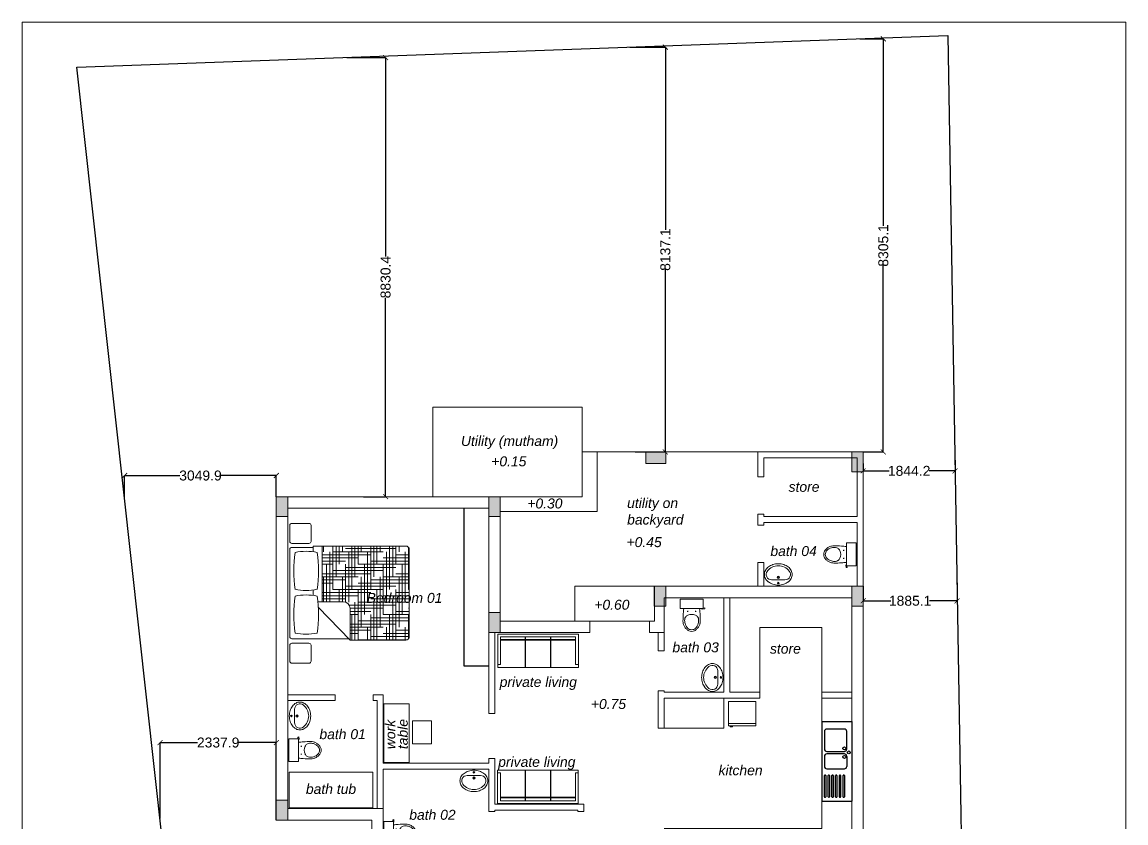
# Model space of a CAD drawing. Header units: millimetres. Extents: x 823088 to 974770, y -118861 to 5314.
# Drawn here: x 823088 to 845279, y -47681 to -31581 of the extents above; entities that cross this region are included whole.
import ezdxf

# ---------------------------------------------------------------- set-up
doc = ezdxf.new("R2010")
doc.units = ezdxf.units.MM
doc.header["$MEASUREMENT"] = 0
for name, color, linetype in [('furn', 7, 'Continuous'), ('furniture1', 177, 'Continuous'), ('KITSHEN', 44, 'Continuous'), ('OP-MOB-MOVIL', 8, 'Continuous')]:
    doc.layers.add(name, color=color, linetype=linetype)
doc.layers.add('FURNITURE', color=253, linetype='Continuous', lineweight=5)
doc.styles.get("Standard").update_dxf_attribs({"font": 'arial.ttf'})
doc.dimstyles.new('bigdim', dxfattribs={"dimtxt": 200, "dimasz": 100, "dimexe": 0.18, "dimexo": 0.0625, "dimgap": 0.09, "dimtad": 0, "dimdec": 1, "dimzin": 0, "dimdsep": 46, "dimtxsty": 'Standard', "dimblk": 'ARCHTICK', "dimblk1": 'ARCHTICK', "dimblk2": 'ARCHTICK', "dimcen": 0.09, "dimadec": 0, "dimazin": 0, "dimtfac": 1, "dimtdec": 1, "dimtofl": 0, "dimtmove": 0, "dimatfit": 3, "dimfxl": 1, "dimtolj": 1, "dimtzin": 0, "dimarcsym": 0})

# ---------------------------------------------------------------- blocks, each defined once
blk = doc.blocks.new('sofa')
at = {"layer": 'FURNITURE', "color": 251, "true_color": 0x636466}
for p, q in [((391952, 27667), (393573, 27667)), ((391952, 27463), (391952, 27667)), ((392008, 27611), (392504, 27611)), ((392008, 27052), (392008, 27611)), ((392008, 27555), (392504, 27555)), ((392008, 27542), (392504, 27542)), ((392504, 26996), (392504, 27611)), ((392504, 27611), (392511, 27611)), ((392511, 26996), (392511, 27611)), ((392511, 27611), (393014, 27611)), ((392511, 27555), (393014, 27555)), ((392511, 27542), (393014, 27542)), ((393014, 26996), (393014, 27611)), ((393014, 27611), (393021, 27611)), ((393021, 26996), (393021, 27611)), ((393517, 27611), (393021, 27611)), ((393517, 27555), (393021, 27555)), ((393517, 27542), (393021, 27542)), ((393517, 27052), (393517, 27611)), ((393573, 26996), (393573, 27667)), ((391952, 26996), (391952, 27462)), ((392008, 27052), (391952, 27052)), ((392504, 26996), (391952, 26996)), ((392504, 26996), (392511, 26996)), ((392511, 26996), (393014, 26996)), ((393014, 26996), (393021, 26996)), ((393021, 26996), (393573, 26996)), ((393517, 27052), (393573, 27052))]:
    blk.add_line(p, q, dxfattribs=at)
blk = doc.blocks.new('toilet-1')
at = {"color": 0, "linetype": 'ByBlock'}
for p, q in [((-0.23, -0.02), (-0.23, -0.212)), ((0.23, -0.02), (-0.23, -0.02)), ((-0.23, -0.212), (0.23, -0.212)), ((0.192, -0.214), (0.221, -0.225)), ((0.221, -0.225), (0.266, -0.219)), ((0.23, -0.02), (0.23, -0.212)), ((0.263, -0.2), (0.23, -0.204)), ((0.266, -0.219), (0.263, -0.2)), ((-0.089, -0.268), (-0.07, -0.268)), ((-0.079, -0.259), (-0.079, -0.278)), ((0.089, -0.268), (0.07, -0.268)), ((0.079, -0.259), (0.079, -0.278)), ((0, -0.638), (0, -0.638))]:
    blk.add_line(p, q, dxfattribs=at)
for centre, radius, start, end in [((3.527, -0.624), 3.709, 173.6925, 175.1593), ((-3.527, -0.624), 3.709, 4.8413, 6.3171), ((1.737, -0.452), 1.911, 175.7698, 180.3758), ((0.098, -0.45), 0.239, 175.8862, 195.5931), ((-0.041, -0.44), 0.0996, 145.1497, 175.881), ((-0.031, -0.446), 0.111, 113.8997, 145.1485), ((0, -0.517), 0.188, 66.0939, 113.9061), ((0.031, -0.446), 0.111, 34.8515, 66.1003), ((0.041, -0.44), 0.0996, 4.119, 34.8503), ((-0.098, -0.45), 0.239, 344.4069, 4.1138), ((-1.737, -0.452), 1.911, 359.6242, 4.2302), ((0.035, -0.463), 0.209, 180.3747, 194.3375), ((0.055, -0.458), 0.23, 194.3353, 209.622), ((0.065, -0.452), 0.241, 209.6273, 224.5489), ((0.096, -0.45), 0.237, 195.5969, 209.3771), ((0.023, -0.491), 0.153, 209.3871, 226.5438), ((0.018, -0.499), 0.175, 224.552, 245.714), ((0.015, -0.5), 0.142, 226.5501, 246.5527), ((0, -0.538), 0.132, 245.5845, 269.8782), ((0, -0.535), 0.103, 246.5493, 270.0042), ((0, -0.535), 0.103, 269.9958, 293.4507), ((0, -0.538), 0.132, 270.1216, 294.4153), ((-0.015, -0.5), 0.142, 293.4473, 313.4499), ((-0.018, -0.499), 0.175, 294.2865, 315.4485), ((-0.023, -0.491), 0.153, 313.4562, 330.6129), ((-0.065, -0.452), 0.241, 315.4504, 330.372), ((-0.096, -0.45), 0.237, 330.6229, 344.4031), ((-0.055, -0.458), 0.23, 330.3788, 345.6655), ((-0.035, -0.463), 0.209, 345.6614, 359.6243)]:
    blk.add_arc(centre, radius, start, end, dxfattribs=at)
blk = doc.blocks.new('MAT-P01')
for p, q in [((0.009, 0.846), (0.247, 0.846)), ((0.374, 0.846), (1.674, 0.846)), ((1.792, 0.846), (2.031, 0.846)), ((-0.021, 0.816), (-0.021, 0.56)), ((0.277, 0.816), (0.277, 0.56)), ((0.344, 0.816), (0.344, -0.032)), ((1.704, 0.816), (1.704, 0.5)), ((1.762, 0.816), (1.762, 0.56)), ((2.061, 0.816), (2.061, 0.56)), ((0.009, 0.53), (0.247, 0.53)), ((0.988, 0.5), (1.069, 0.5)), ((1.639, 0.5), (1.724, 0.5)), ((1.724, 0.5), (1.724, -0.884)), ((1.792, 0.53), (2.031, 0.53)), ((0.815, 0.423), (0.324, -0.051)), ((0.895, 0.429), (0.895, 0.049)), ((0.895, 0.364), (1.724, 0.364)), ((0.895, 0.364), (0.895, 0.049)), ((0.895, 0.364), (1.724, 0.364)), ((1.724, 0.364), (1.724, -0.884)), ((0.324, -0.051), (0.795, -0.051)), ((0.324, -0.051), (0.324, -0.884)), ((0.374, -0.934), (1.674, -0.934))]:
    blk.add_line(p, q)
for centre, radius, start, end in [((0.009, 0.816), 0.03, 90, 180), ((0.247, 0.816), 0.03, 0, 90), ((0.374, 0.816), 0.03, 90, 180), ((1.674, 0.816), 0.03, 0, 90), ((1.792, 0.816), 0.03, 90, 180), ((2.031, 0.816), 0.03, 0, 90), ((1.225, 0.603), 0.814, 168.373, 191.627), ((0.703, -1.144), 1.931, 81.8162, 98.1838), ((0.181, 0.603), 0.814, 348.373, 11.627), ((1.877, 0.603), 0.814, 168.373, 191.627), ((1.354, -1.144), 1.931, 81.8162, 98.1838), ((0.832, 0.603), 0.814, 348.373, 11.627), ((0.009, 0.56), 0.03, 180, 270), ((0.247, 0.56), 0.03, 270, 0), ((1.792, 0.56), 0.03, 180, 270), ((2.031, 0.56), 0.03, 270, 0), ((0.703, 2.35), 1.931, 261.8162, 278.1838), ((1.354, 2.35), 1.931, 261.8162, 278.1838), ((0.795, 0.049), 0.1, 270, 0), ((0.374, -0.884), 0.05, 180, 270), ((1.674, -0.884), 0.05, 270, 0)]:
    blk.add_arc(centre, radius, start, end)
at = {"layer": 'FURNITURE', "color": 251, "lineweight": 5, "true_color": 0x636466, "transparency": 33554559}
for p, q in [((0.895, 0.344), (1.265, 0.344)), ((0.937, 0.364), (0.937, 0.016)), ((0.984, 0.364), (0.984, -0.171)), ((1.031, 0.364), (1.031, -0.359)), ((1.172, 0.364), (1.172, 0.204)), ((1.219, 0.364), (1.219, 0.016)), ((1.265, 0.364), (1.265, -0.171)), ((1.312, 0.364), (1.312, -0.359)), ((1.453, 0.364), (1.453, 0.204)), ((1.5, 0.364), (1.5, 0.016)), ((1.547, 0.364), (1.547, -0.171)), ((1.594, 0.364), (1.594, -0.359)), ((1.64, 0.344), (1.724, 0.344)), ((0.895, 0.298), (1.453, 0.298)), ((0.895, 0.251), (1.64, 0.251)), ((1.078, 0.204), (1.078, -0.546)), ((1.078, 0.204), (1.724, 0.204)), ((1.359, 0.204), (1.359, -0.546)), ((1.64, 0.204), (1.64, -0.546)), ((0.889, 0.016), (1.453, 0.016)), ((0.895, 0.11), (1.078, 0.11)), ((0.895, 0.063), (1.265, 0.063)), ((1.125, 0.016), (1.125, -0.734)), ((1.265, 0.157), (1.724, 0.157)), ((1.406, 0.016), (1.406, -0.734)), ((1.453, 0.11), (1.724, 0.11)), ((1.64, 0.063), (1.724, 0.063)), ((1.687, 0.016), (1.687, -0.734)), ((0.324, -0.077), (0.703, -0.077)), ((0.324, -0.124), (0.89, -0.124)), ((0.422, -0.051), (0.422, -0.171)), ((0.469, -0.051), (0.469, -0.359)), ((0.515, -0.051), (0.515, -0.546)), ((0.562, -0.051), (0.562, -0.734)), ((0.703, -0.051), (0.703, -0.171)), ((0.75, -0.051), (0.75, -0.359)), ((0.797, -0.051), (0.797, -0.546)), ((0.844, -0.038), (0.844, -0.734)), ((0.89, -0.031), (1.64, -0.031)), ((1.078, -0.077), (1.724, -0.077)), ((1.265, -0.124), (1.724, -0.124)), ((0.324, -0.265), (0.328, -0.265)), ((0.324, -0.312), (0.515, -0.312)), ((0.328, -0.171), (0.328, -0.904)), ((0.328, -0.171), (1.078, -0.171)), ((0.515, -0.218), (1.265, -0.218)), ((0.609, -0.171), (0.609, -0.921)), ((0.703, -0.265), (1.453, -0.265)), ((0.89, -0.171), (0.89, -0.921)), ((0.89, -0.312), (1.64, -0.312)), ((1.172, -0.171), (1.172, -0.921)), ((1.453, -0.171), (1.453, -0.921)), ((1.453, -0.171), (1.724, -0.171)), ((1.64, -0.218), (1.724, -0.218)), ((0.324, -0.359), (0.703, -0.359)), ((0.324, -0.406), (0.89, -0.406)), ((0.328, -0.452), (1.078, -0.452)), ((0.375, -0.359), (0.375, -0.934)), ((0.656, -0.359), (0.656, -0.934)), ((0.937, -0.359), (0.937, -0.934)), ((1.078, -0.359), (1.724, -0.359)), ((1.219, -0.359), (1.219, -0.934)), ((1.265, -0.406), (1.724, -0.406)), ((1.453, -0.452), (1.724, -0.452)), ((1.5, -0.359), (1.5, -0.934)), ((0.324, -0.546), (0.328, -0.546)), ((0.324, -0.593), (0.515, -0.593)), ((0.324, -0.64), (0.703, -0.64)), ((0.422, -0.546), (0.422, -0.934)), ((0.515, -0.499), (1.265, -0.499)), ((0.703, -0.546), (0.703, -0.934)), ((0.703, -0.546), (1.453, -0.546)), ((0.89, -0.593), (1.64, -0.593)), ((0.984, -0.546), (0.984, -0.934)), ((1.078, -0.64), (1.724, -0.64)), ((1.265, -0.546), (1.265, -0.934)), ((1.547, -0.546), (1.547, -0.934)), ((1.64, -0.499), (1.724, -0.499)), ((0.324, -0.687), (0.89, -0.687)), ((0.328, -0.734), (1.078, -0.734)), ((0.469, -0.734), (0.469, -0.934)), ((0.515, -0.781), (1.265, -0.781)), ((0.75, -0.734), (0.75, -0.934)), ((1.031, -0.734), (1.031, -0.934)), ((1.265, -0.687), (1.724, -0.687)), ((1.312, -0.734), (1.312, -0.934)), ((1.453, -0.734), (1.724, -0.734)), ((1.594, -0.734), (1.594, -0.934)), ((1.64, -0.781), (1.724, -0.781)), ((0.324, -0.827), (0.328, -0.827)), ((0.324, -0.874), (0.515, -0.874)), ((0.341, -0.921), (0.703, -0.921)), ((0.515, -0.921), (0.515, -0.934)), ((0.703, -0.827), (1.453, -0.827)), ((0.797, -0.921), (0.797, -0.934)), ((0.89, -0.874), (1.64, -0.874)), ((1.078, -0.921), (1.078, -0.934)), ((1.078, -0.921), (1.707, -0.921)), ((1.359, -0.921), (1.359, -0.934)), ((1.64, -0.921), (1.64, -0.934))]:
    blk.add_line(p, q, dxfattribs=at)
blk = doc.blocks.new('wash-7')
at = {"color": 0, "linetype": 'ByBlock'}
blk.add_line((0.134, -0.105), (-0.134, -0.105), dxfattribs=at)
for centre, radius in [((0, -0.157), 0.023), ((0, -0.042), 0.0169), ((0, -0.157), 0.0155), ((0, -0.042), 0.0094)]:
    blk.add_circle(centre, radius, dxfattribs=at)
for centre, radius, start, end in [((0, -0.363), 0.363, 90, 107.6436), ((0, -0.363), 0.363, 72.3564, 90), ((-0.113, -0.215), 0.167, 151.6558, 180), ((-0.113, -0.215), 0.167, 180, 208.3442), ((-0.059, -0.244), 0.229, 127.5191, 151.6558), ((-0.134, -0.215), 0.11, 90, 218.2805), ((-0.023, -0.291), 0.287, 107.6436, 127.5191), ((0.023, -0.291), 0.287, 52.4809, 72.3564), ((0.134, -0.215), 0.11, 321.7195, 90), ((0.059, -0.244), 0.229, 28.3442, 52.4809), ((0.113, -0.215), 0.167, 0, 28.3442), ((0.113, -0.215), 0.167, 331.6558, 0), ((-0.059, -0.186), 0.229, 208.3442, 232.4809), ((0, -0.109), 0.281, 218.2805, 321.7195), ((-0.023, -0.139), 0.287, 232.4809, 252.3564), ((0, -0.067), 0.363, 252.3564, 270), ((0, -0.067), 0.363, 270, 287.6436), ((0.023, -0.139), 0.287, 287.6436, 307.5191), ((0.059, -0.186), 0.229, 307.5191, 331.6558)]:
    blk.add_arc(centre, radius, start, end, dxfattribs=at)
blk = doc.blocks.new('ps sin 04')
at = {"layer": 'furn', "color": 8}
for p, q in [((5611.6, 537.2), (5611.6, 502.2)), ((5651.6, 542.2), (5616.6, 542.2)), ((5656.6, 502.2), (5656.6, 537.2)), ((5661.6, 537.2), (5661.6, 502.2)), ((5666.6, 542.2), (5686.6, 542.2)), ((5691.6, 502.2), (5691.6, 537.2)), ((5616.6, 497.2), (5651.6, 497.2)), ((5666.6, 497.2), (5686.6, 497.2))]:
    blk.add_line(p, q, dxfattribs=at)
for centre in [(5650.6, 537.2), (5658.6, 546.2), (5667.6, 537.2)]:
    blk.add_circle(centre, 3, dxfattribs=at)
for centre, start, end in [((5616.6, 537.2), 90, 180), ((5651.6, 537.2), 0, 90), ((5666.6, 537.2), 90, 180), ((5686.6, 537.2), 0, 90), ((5616.6, 502.2), 180, 270), ((5651.6, 502.2), 270, 0), ((5666.6, 502.2), 180, 270), ((5686.6, 502.2), 270, 0)]:
    blk.add_arc(centre, 5, start, end, dxfattribs=at)
at = {"layer": 'furniture1'}
for p, q in [((5704.1, 535.7), (5704.1, 536.2)), ((5705.1, 537.2), (5748.1, 537.2)), ((5748.1, 534.7), (5705.1, 534.7)), ((5749.1, 536.2), (5749.1, 535.7)), ((5704.1, 528.2), (5704.1, 528.7)), ((5704.1, 520.7), (5704.1, 521.2)), ((5704.1, 513.2), (5704.1, 513.7)), ((5705.1, 529.7), (5748.1, 529.7)), ((5748.1, 527.2), (5705.1, 527.2)), ((5705.1, 522.2), (5748.1, 522.2)), ((5748.1, 519.7), (5705.1, 519.7)), ((5705.1, 514.7), (5748.1, 514.7)), ((5748.1, 512.2), (5705.1, 512.2)), ((5749.1, 528.7), (5749.1, 528.2)), ((5749.1, 521.2), (5749.1, 520.7)), ((5749.1, 513.7), (5749.1, 513.2)), ((5704.1, 505.7), (5704.1, 506.2)), ((5704.1, 498.2), (5704.1, 498.7)), ((5705.1, 507.2), (5748.1, 507.2)), ((5748.1, 504.7), (5705.1, 504.7)), ((5705.1, 499.7), (5748.1, 499.7)), ((5748.1, 497.2), (5705.1, 497.2)), ((5749.1, 506.2), (5749.1, 505.7)), ((5749.1, 498.7), (5749.1, 498.2))]:
    blk.add_line(p, q, dxfattribs=at)
for centre, start, end in [((5705.1, 536.2), 90, 180), ((5705.1, 535.7), 180, 270), ((5748.1, 536.2), 0, 90), ((5748.1, 535.7), 270, 0), ((5705.1, 528.7), 90, 180), ((5705.1, 528.2), 180, 270), ((5705.1, 521.2), 90, 180), ((5705.1, 520.7), 180, 270), ((5705.1, 513.7), 90, 180), ((5705.1, 513.2), 180, 270), ((5748.1, 528.7), 0, 90), ((5748.1, 528.2), 270, 0), ((5748.1, 521.2), 0, 90), ((5748.1, 520.7), 270, 360), ((5748.1, 513.7), 0, 90), ((5748.1, 513.2), 270, 360), ((5705.1, 506.2), 90, 180), ((5705.1, 505.7), 180, 270), ((5705.1, 498.7), 90, 180), ((5705.1, 498.2), 180, 270), ((5748.1, 506.2), 0, 90), ((5748.1, 505.7), 270, 360), ((5748.1, 498.7), 0, 90), ((5748.1, 498.2), 270, 0)]:
    blk.add_arc(centre, 1, start, end, dxfattribs=at)
at = {"layer": 'KITSHEN', "color": 67}
for p, q in [((5596.6, 552.2), (5756.6, 552.2)), ((5596.6, 492.2), (5596.6, 552.2)), ((5756.6, 492.2), (5756.6, 552.2)), ((5596.6, 492.2), (5756.6, 492.2))]:
    blk.add_line(p, q, dxfattribs=at)
blk = doc.blocks.new('sdsd')
at = {"layer": 'FURNITURE'}
for p, q in [((315.61, 169.067), (315.61, 168.576)), ((316.154, 169.067), (315.61, 169.067)), ((316.154, 168.576), (316.154, 169.067)), ((315.61, 168.621), (316.154, 168.621)), ((315.61, 168.576), (316.154, 168.576)), ((315.643, 168.566), (315.643, 168.556)), ((315.69, 168.566), (315.643, 168.566)), ((315.643, 168.556), (315.69, 168.556)), ((315.69, 168.556), (315.69, 168.566))]:
    blk.add_line(p, q, dxfattribs=at)
blk = doc.blocks.new('asdasdsd')
at = {"color": 1, "lineweight": 13}
blk.add_line((800913, -43623), (802113, -43623), dxfattribs=at)
for points in [[(800763, -40223), (800763, -39323), (797763, -39323), (797763, -41123)], [(799113, -41423), (801063, -41423), (801063, -40223), (806413, -40223), (806413, -42923)], [(801063, -40223), (800763, -40223), (800763, -41123), (799113, -41123)], [(806293, -42923), (806293, -41643), (804413, -41643), (804413, -41693), (804293, -41693), (804293, -41473), (804413, -41473), (804413, -41523), (806293, -41523), (806293, -40343), (804413, -40343), (804413, -40723), (804293, -40723), (804293, -40223), (806413, -40223)], [(804293, -42923), (804293, -42443), (804413, -42443), (804413, -42923)], [(800613, -43623), (800613, -42923), (802213, -42923)], [(803733, -43153), (803733, -45053), (804333, -45053), (804333, -45173), (802413, -45173), (802413, -45773), (802293, -45773), (802293, -45023), (802413, -45023), (802413, -45053), (803613, -45053), (803613, -43153)], [(798883, -43853), (798883, -45483), (799003, -45483), (799003, -43853)], [(802293, -43853), (802293, -44223), (802413, -44223), (802413, -43853)], [(804333, -45053), (804333, -43753), (805583, -43753), (805583, -45053)], [(794843, -45223), (795793, -45223), (795793, -45103), (794843, -45103)], [(796763, -47393), (796763, -46603), (798883, -46603), (798883, -47453), (799003, -47453), (799003, -47423), (800673, -47423), (800673, -47453), (800793, -47453), (800793, -47303), (799003, -47303), (799003, -46383), (798883, -46383), (798883, -46483), (796763, -46483), (796763, -45103), (796563, -45103), (796563, -45223), (796643, -45223), (796643, -47393)], [(802413, -45773), (803613, -45773), (803613, -45173)], [(802413, -47793), (805583, -47793), (805583, -45173)], [(806183, -45053), (805583, -45053), (805583, -45173), (806183, -45173)]]:
    blk.add_lwpolyline(points, dxfattribs=at)
at = {"color": 1, "lineweight": 20}
blk.add_lwpolyline([(796763, -51623), (796763, -47393), (794843, -47393), (794843, -41353), (798883, -41353), (798883, -43853), (800913, -43853), (800913, -43623), (799113, -43623), (799113, -41123), (794613, -41123), (794613, -47623), (796533, -47623), (796533, -51853)], dxfattribs=at)
blk.add_lwpolyline([(803113, -58623), (806413, -58623), (806413, -51623), (805213, -51623), (805213, -48623), (806413, -48623), (806413, -42923), (802213, -42923), (802213, -43623), (802113, -43623), (802113, -43853), (802413, -43853), (802413, -43153), (806183, -43153), (806183, -48393), (804983, -48393), (804983, -51853), (806183, -51853), (806183, -55923), (803113, -55923), (803113, -56153), (806183, -56153), (806183, -58393), (803113, -58393)], close=True, dxfattribs=at)
at = {"color": 1, "lineweight": 5}
for points in [[(797286, -46468), (797286, -45288), (796775, -45288), (796775, -46468)], [(797354, -45627), (797731, -45627), (797731, -46088), (797354, -46088)]]:
    blk.add_lwpolyline(points, close=True, dxfattribs=at)
at = {"color": 1, "lineweight": 13}
blk.add_lwpolyline([(794871, -46661), (796553, -46661), (796553, -47377), (794871, -47377)], close=True, dxfattribs=at)
at = {"layer": 'OP-MOB-MOVIL', "color": 1, "ltscale": 2, "transparency": 33554495}
blk.add_lwpolyline([(798383, -41353), (798383, -44523), (798883, -44523)], dxfattribs=at)
at = {"color": 1, "lineweight": 5}
blk.add_blockref('sofa', (407114, -71551), dxfattribs=at)
at = {"color": 1, "lineweight": 5, "xscale": -1, "rotation": 180}
blk.add_blockref('sofa', (407111, -19624), dxfattribs=at)
at = {"layer": 'FURNITURE', "color": 1}
for name, p, xscale, yscale, zscale, rotation in [('MAT-P01', (796026, -44442), 1350, 1350, 1350, 90), ('toilet-1', (806288, -42283), 1000, 1000, 1000, 270), ('wash-7', (804705, -42900), 1000, 1000, 1000, 180), ('wash-7', (803594, -44757), 1000, 1000, 1000, 270), ('wash-7', (794874, -45531), 1000, 1000, 1000, 90), ('toilet-1', (794845, -46219), 1000, 1000, 1000, 89.99999999999999), ('toilet-1', (796754, -47880), 1000, 1000, 1000, 89.99999999999999)]:
    blk.add_blockref(name, p, dxfattribs=dict(at, xscale=xscale, yscale=yscale, zscale=zscale, rotation=rotation))
at = {"layer": 'FURNITURE', "color": 1, "xscale": 1000, "yscale": 1000, "zscale": 1000}
for name, p in [('toilet-1', (802963, -43160)), ('sdsd', (488096, -214305)), ('wash-7', (798585, -46622))]:
    blk.add_blockref(name, p, dxfattribs=at)
at = {"layer": 'KITSHEN', "color": 1, "xscale": 10, "yscale": 10, "zscale": 10, "rotation": 270}
blk.add_blockref('ps sin 04', (800661, 10322), dxfattribs=at)
at = {"color": 1, "lineweight": 30, "char_height": 200, "attachment_point": 1}
for s, width, insert in [('{\\fArial|b0|i1|c0|p34;\\C6;Utility (mutham)}', 2095.5, (798325, -39903)), ('{\\fArial|b0|i1|c0|p34;\\C6;+0.15}', 1658.96, (798934, -40311)), ('{\\fArial|b0|i1|c0|p34;\\C6;store}', 1658.96, (804912, -40824)), ('{\\fArial|b0|i1|c0|p34;\\C6;+0.30}', 1658.96, (799659, -41159)), ('{\\fArial|b0|i1|c0|p34;\\C6;utility on backyard}', 1658.96, (801666, -41150)), ('{\\fArial|b0|i1|c0|p34;\\C6;+0.45}', 1658.96, (801654, -41936)), ('{\\fArial|b0|i1|c0|p34;\\C6;bath 04}', 969.22, (804546, -42116)), ('{\\fArial|b0|i1|c0|p34;\\C6;Bedroom 01}', 1504.27, (796430, -43057)), ('{\\fArial|b0|i1|c0|p34;\\C6;+0.60}', 1658.96, (801006, -43195)), ('{\\fArial|b0|i1|c0|p34;\\C6;bath 03}', 969.22, (802577, -44051)), ('{\\fArial|b0|i1|c0|p34;\\C6;store}', 1658.96, (804537, -44078)), ('{\\fArial|b0|i1|c0|p34;\\C6;private living}', 1719.08, (799104, -44747)), ('{\\fArial|b0|i1|c0|p34;\\C6;+0.75}', 1658.96, (800937, -45191)), ('{\\fArial|b0|i1|c0|p34;\\C6;bath 01}', 1658.96, (795480, -45797)), ('{\\fArial|b0|i1|c0|p34;\\C6;private living}', 1719.08, (799074, -46354)), ('{\\fArial|b0|i1|c0|p34;\\C6;kitchen}', 1658.96, (803504, -46523)), ('{\\fArial|b0|i1|c0|p34;\\C6;bath tub}', 1658.96, (795208, -46899)), ('{\\fArial|b0|i1|c0|p34;\\C6;bath 02}', 1658.96, (797286, -47418))]:
    blk.add_mtext_dynamic_manual_height_columns(s, width=width, gutter_width=1, heights=[0], dxfattribs=dict(at, insert=insert))
at = {"color": 1, "lineweight": 30, "insert": (796805, -46198), "char_height": 200, "attachment_point": 1, "rotation": 90}
blk.add_mtext_dynamic_manual_height_columns('\\pxsm0.75;{\\fArial|b0|i1|c0|p34;\\C6;work table}', width=1002.55, gutter_width=1, heights=[0], dxfattribs=at)
blk = doc.blocks.new('sdasdas')
at = {"lineweight": 9, "transparency": 33554505}
h = blk.add_hatch(color=3, dxfattribs=at)
h.dxf.hatch_style = 1
h.paths.add_polyline_path([(485403, 21983), (485173, 21983), (485173, 21583), (485403, 21583)])
at = {"color": 3, "lineweight": 9}
blk.add_lwpolyline([(485403, 21983), (485173, 21983), (485173, 21583), (485403, 21583)], close=True, dxfattribs=at)
blk = doc.blocks.new('bvvbbbbvbvbvb')
at = {"color": 6, "lineweight": 30}
for p, rotation in [((453968, 516574), 270), ((492023, -462082), 90), ((961123, 45074), 180), ((449288, 505174), 270), ((497703, -465402), 90), ((500304, -465402), 90), ((496704, -469672), 90)]:
    blk.add_blockref('sdasdas', p, dxfattribs=dict(at, rotation=rotation))
for p in [(-5483, 9418), (-17052, 8518), (-12783, 8518), (-9453, 6718), (-5483, 6718), (-12783, 6188), (-17052, 2418), (-5483, 1508), (-14303, -6082), (-5483, -6082), (-14303, -11582), (-10453, -11582), (-5483, -11582)]:
    blk.add_blockref('sdasdas', p, dxfattribs=at)
blk = doc.blocks.new('_ArchTick')
at = {"color": 0, "linetype": 'ByBlock', "lineweight": 9, "const_width": 0.15}
blk.add_lwpolyline([(-0.5, -0.5), (0.5, 0.5)], dxfattribs=at)
blk = doc.blocks.new('*D60')
at = {"color": 0, "lineweight": -2, "transparency": 16777216}
for p, q in [((825861, -47594), (825861, -46066)), ((825861, -46066), (826612, -46066)), ((828198, -46066), (827447, -46066)), ((828198, -47623), (828198, -46066))]:
    blk.add_line(p, q, dxfattribs=at)
at = {"layer": 'Defpoints', "color": 0, "lineweight": 9, "transparency": 16777216}
for p in [(825861, -46066), (825861, -47594), (828198, -47623)]:
    blk.add_point(p, dxfattribs=at)
at = {"color": 0, "lineweight": -2, "transparency": 16777216, "xscale": 100, "yscale": 100, "zscale": 100, "rotation": 180}
blk.add_blockref('_ArchTick', (825861, -46066), dxfattribs=at)
at = {"color": 0, "lineweight": -2, "transparency": 16777216, "xscale": 100, "yscale": 100, "zscale": 100}
blk.add_blockref('_ArchTick', (828198, -46066), dxfattribs=at)
at = {"color": 0, "lineweight": 9, "transparency": 16777216, "insert": (827030, -46066), "char_height": 200, "attachment_point": 5}
blk.add_mtext('\\A1;2337.9', dxfattribs=at)
blk = doc.blocks.new('*D61')
at = {"color": 0, "lineweight": -2, "transparency": 16777216}
for p, q in [((825149, -41153), (825149, -40698)), ((825149, -40698), (826258, -40698)), ((828198, -40698), (827089, -40698)), ((828198, -41123), (828198, -40698))]:
    blk.add_line(p, q, dxfattribs=at)
at = {"layer": 'Defpoints', "color": 0, "lineweight": 9, "transparency": 16777216}
for p in [(825149, -40698), (825149, -41153), (828198, -41123)]:
    blk.add_point(p, dxfattribs=at)
at = {"color": 0, "lineweight": -2, "transparency": 16777216, "xscale": 100, "yscale": 100, "zscale": 100, "rotation": 180}
blk.add_blockref('_ArchTick', (825149, -40698), dxfattribs=at)
at = {"color": 0, "lineweight": -2, "transparency": 16777216, "xscale": 100, "yscale": 100, "zscale": 100}
blk.add_blockref('_ArchTick', (828198, -40698), dxfattribs=at)
at = {"color": 0, "lineweight": 9, "transparency": 16777216, "insert": (826674, -40698), "char_height": 200, "attachment_point": 5}
blk.add_mtext('\\A1;3049.9', dxfattribs=at)
blk = doc.blocks.new('*D62')
at = {"color": 0, "lineweight": -2, "transparency": 16777216}
for p, q in [((829615, -32293), (830396, -32293)), ((830396, -32293), (830396, -36293)), ((830396, -41123), (830396, -37123)), ((829951, -41123), (830396, -41123))]:
    blk.add_line(p, q, dxfattribs=at)
at = {"layer": 'Defpoints', "color": 0, "lineweight": 9, "transparency": 16777216}
for p in [(829615, -32293), (830396, -32293), (829950, -41123)]:
    blk.add_point(p, dxfattribs=at)
at = {"color": 0, "lineweight": -2, "transparency": 16777216, "xscale": 100, "yscale": 100, "zscale": 100}
for p, rotation in [((830396, -32293), 90), ((830396, -41123), 270)]:
    blk.add_blockref('_ArchTick', p, dxfattribs=dict(at, rotation=rotation))
at = {"color": 0, "lineweight": 9, "transparency": 16777216, "insert": (830396, -36708), "char_height": 200, "attachment_point": 5, "rotation": 90}
blk.add_mtext('\\A1;8830.4', dxfattribs=at)
blk = doc.blocks.new('*D63')
at = {"color": 0, "lineweight": -2, "transparency": 16777216}
for p, q in [((835307, -32086), (836020, -32086)), ((836020, -32086), (836020, -35759)), ((836020, -40223), (836020, -36551)), ((835414, -40223), (836020, -40223))]:
    blk.add_line(p, q, dxfattribs=at)
at = {"layer": 'Defpoints', "color": 0, "lineweight": 9, "transparency": 16777216}
for p in [(835307, -32086), (836020, -32086), (835414, -40223)]:
    blk.add_point(p, dxfattribs=at)
at = {"color": 0, "lineweight": -2, "transparency": 16777216, "xscale": 100, "yscale": 100, "zscale": 100}
for p, rotation in [((836020, -32086), 90), ((836020, -40223), 270)]:
    blk.add_blockref('_ArchTick', p, dxfattribs=dict(at, rotation=rotation))
at = {"color": 0, "lineweight": 9, "transparency": 16777216, "insert": (836020, -36155), "char_height": 200, "attachment_point": 5, "rotation": 90}
blk.add_mtext('\\A1;8137.1', dxfattribs=at)
blk = doc.blocks.new('*D64')
at = {"color": 0, "lineweight": -2, "transparency": 16777216}
for p, q in [((839932, -31918), (840402, -31918)), ((840402, -31918), (840402, -35675)), ((840402, -40223), (840402, -36467)), ((839999, -40223), (840402, -40223))]:
    blk.add_line(p, q, dxfattribs=at)
at = {"layer": 'Defpoints', "color": 0, "lineweight": 9, "transparency": 16777216}
for p in [(839932, -31918), (840402, -31918), (839998, -40223)]:
    blk.add_point(p, dxfattribs=at)
at = {"color": 0, "lineweight": -2, "transparency": 16777216, "xscale": 100, "yscale": 100, "zscale": 100}
for p, rotation in [((840402, -31918), 90), ((840402, -40223), 270)]:
    blk.add_blockref('_ArchTick', p, dxfattribs=dict(at, rotation=rotation))
at = {"color": 0, "lineweight": 9, "transparency": 16777216, "insert": (840402, -36071), "char_height": 200, "attachment_point": 5, "rotation": 90}
blk.add_mtext('\\A1;8305.1', dxfattribs=at)
blk = doc.blocks.new('*D69')
at = {"color": 0, "lineweight": -2, "transparency": 16777216}
for p, q in [((839998, -42923), (839998, -43217)), ((841884, -42856), (841884, -43217)), ((839998, -43216), (840555, -43216)), ((841884, -43216), (841328, -43216))]:
    blk.add_line(p, q, dxfattribs=at)
at = {"layer": 'Defpoints', "color": 0, "lineweight": 9, "transparency": 16777216}
for p in [(839998, -42923), (841884, -42856), (841884, -43216)]:
    blk.add_point(p, dxfattribs=at)
at = {"color": 0, "lineweight": -2, "transparency": 16777216, "xscale": 100, "yscale": 100, "zscale": 100, "rotation": 180}
blk.add_blockref('_ArchTick', (839998, -43216), dxfattribs=at)
at = {"color": 0, "lineweight": -2, "transparency": 16777216, "xscale": 100, "yscale": 100, "zscale": 100}
blk.add_blockref('_ArchTick', (841884, -43216), dxfattribs=at)
at = {"color": 0, "lineweight": 9, "transparency": 16777216, "insert": (840941, -43216), "char_height": 200, "attachment_point": 5}
blk.add_mtext('\\A1;1885.1', dxfattribs=at)
blk = doc.blocks.new('*D70')
at = {"color": 0, "lineweight": -2, "transparency": 16777216}
for p, q in [((841843, -40388), (841843, -40604)), ((839998, -40453), (839998, -40604)), ((839998, -40604), (840516, -40604)), ((841843, -40604), (841325, -40604))]:
    blk.add_line(p, q, dxfattribs=at)
at = {"layer": 'Defpoints', "color": 0, "lineweight": 9, "transparency": 16777216}
for p in [(841843, -40388), (839998, -40453), (841843, -40604)]:
    blk.add_point(p, dxfattribs=at)
at = {"color": 0, "lineweight": -2, "transparency": 16777216, "xscale": 100, "yscale": 100, "zscale": 100, "rotation": 180}
blk.add_blockref('_ArchTick', (839998, -40604), dxfattribs=at)
at = {"color": 0, "lineweight": -2, "transparency": 16777216, "xscale": 100, "yscale": 100, "zscale": 100}
blk.add_blockref('_ArchTick', (841843, -40604), dxfattribs=at)
at = {"color": 0, "lineweight": 9, "transparency": 16777216, "insert": (840921, -40604), "char_height": 200, "attachment_point": 5}
blk.add_mtext('\\A1;1844.2', dxfattribs=at)

msp = doc.modelspace()

# ---------------------------------------------------------------- linework, layer by layer
at = {"color": 8, "lineweight": 9}
msp.add_lwpolyline([(823087.5, -31581), (845279, -31581), (845279, -63962.5), (823087.5, -63962.5)], close=True, dxfattribs=at)
at = {"color": 5, "lineweight": 25}
msp.add_lwpolyline([(841701.02, -31854.1), (842227.4, -63574.53), (827627.4, -63574.53), (824190.77, -32490.04)], close=True, dxfattribs=at)

# ---------------------------------------------------------------- block references
at = {"color": 8, "lineweight": 9}
msp.add_blockref('asdasdsd', (33585.5, 0), dxfattribs=at)
at = {"color": 6, "lineweight": 30}
msp.add_blockref('bvvbbbbvbvbvb', (360077.97, -71624.5), dxfattribs=at)

# ---------------------------------------------------------------- dimensions: what is measured, and where the dimension line sits
at = {"color": 8, "lineweight": 9}
for base, p1, p2, picture, middle in [((840402, -31918.33), (839998.47, -40223.43), (839932.43, -31918.33), '*D64', (840402, -36070.88)), ((836019.5, -32086.33), (835414, -40223.43), (835306.68, -32086.33), '*D63', (836019.5, -36154.88)), ((830395.5, -32293.04), (829950.5, -41123.43), (829614.99, -32293.04), '*D62', (830395.5, -36708.24))]:
    dim = msp.add_linear_dim(base=base, p1=p1, p2=p2, angle=90, dimstyle='bigdim', dxfattribs=at)
    dim.commit()
    dim.dimension.update_dxf_attribs({"geometry": picture, "text_midpoint": middle})
for base, p1, p2, picture, middle in [((841842.63, -40603.5), (839998.47, -40453.43), (841842.63, -40388.09), '*D70', (840920.55, -40603.5)), ((825148.55, -40698), (828198.47, -41123.43), (825148.55, -41153.22), '*D61', (826673.51, -40698)), ((841883.59, -43216.5), (839998.47, -42923.43), (841883.59, -42856.27), '*D69', (840941.03, -43216.5)), ((825860.6, -46066), (828198.47, -47623.43), (825860.6, -47593.75), '*D60', (827029.54, -46066))]:
    dim = msp.add_linear_dim(base=base, p1=p1, p2=p2, dimstyle='bigdim', dxfattribs=at)
    dim.commit()
    dim.dimension.update_dxf_attribs({"geometry": picture, "text_midpoint": middle})

doc.saveas('drawing.dxf')
